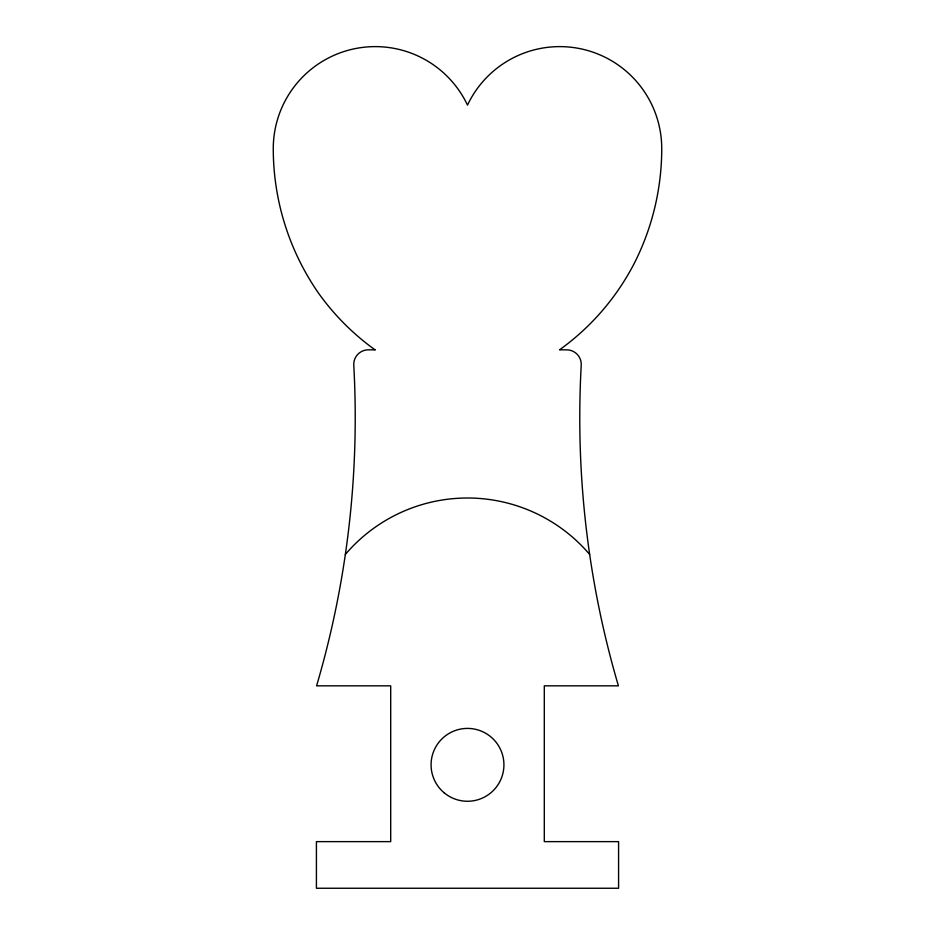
<?xml version="1.0" encoding="UTF-8"?>
<svg xmlns="http://www.w3.org/2000/svg" width="935" height="935" viewBox="0 0 935 935"><rect width="100%" height="100%" fill="white"/><g stroke="black" fill="none" stroke-linecap="round" stroke-linejoin="round"><path stroke-width="1.4" d="M345.342 554.443A160.423 160.423 0 0 1 589.658 554.443M375.04 349.83L368.32 349.83A14.574 14.574 0 0 0 353.769 365.211A949.06 949.06 0 0 1 316.591 685.834L390.701 685.834L390.701 841.629L316.416 841.629L316.416 888.25L618.584 888.25L618.584 841.629L544.299 841.629L544.299 685.834L618.409 685.834A949.06 949.06 0 0 1 581.231 365.211A14.574 14.574 0 0 0 566.68 349.83L559.539 349.83A244.596 244.596 0 0 0 634.994 261.917A253.467 253.467 0 0 0 661.735 148.595A101.985 101.985 0 0 0 467.5 105.117A101.985 101.985 0 0 0 273.265 148.595A253.467 253.467 0 0 0 318.555 293.193A244.596 244.596 0 0 0 375.04 349.83M444.09 792.74A36.418 36.418 0 0 0 503.369 771.165A36.418 36.418 0 0 0 455.041 730.609A36.418 36.418 0 0 0 444.09 792.74"/></g></svg>
